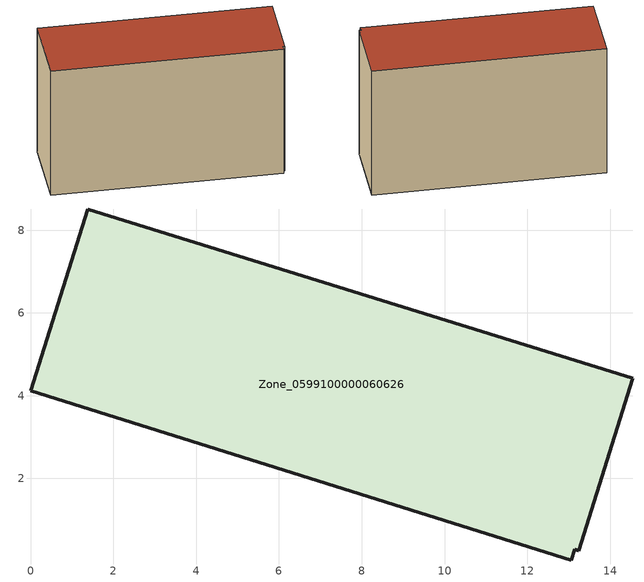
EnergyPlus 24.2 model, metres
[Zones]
Zone_0599100000060626
 floor ground (C_G): 13.24,0.26 13.14,0.29 13.06,0.03 0,4.12 1.38,8.51 14.55,4.42 z0.59
 wall outside (C_F): 14.55,4.42 1.38,8.51 0,4.12 13.06,0.03 13.14,0.29 13.24,0.26 14.55,4.42 z0.59:9.16
 roof outside (C_R): 13.14,0.29 13.24,0.26 14.55,4.42 1.38,8.51 0,4.12 13.06,0.03 z9.16
[BUILDING]
Pand.0599100000060626: North Axis=0; Terrain=City; Loads Convergence Tolerance Value=0.04; Temperature Convergence Tolerance Value=0.4; Solar Distribution=FullExterior; Maximum Number of Warmup Days=25; Minimum Number of Warmup Days=1
[Site:Location]
Rotterdam.The.Hague.AP_ZH_NLD Design_Conditions: Latitude=51.96; Longitude=4.45; Time Zone=1; Elevation=-4.5
[SITE:GROUNDTEMPERATURE:BUILDINGSURFACE]
18, 18, 18, 18, 18, 18, 18, 18, 18, 18, 18, 18
[MATERIAL] Thermal Absorptance=0.9; Solar Absorptance=0.7; Visible Absorptance=0.7
Name | Roughness | Thickness | Conductivity | Density | Specific Heat
G.TI.1965-1974 | MediumSmooth | 0.15 | 0.882353 | 540 | 1210
F.TI.1965-1974 | Rough | 0.3 | 0.697674 | 1920 | 840
R.TI.1965-1974 | MediumRough | 0.2 | 0.232558 | 1500 | 1000
[CONSTRUCTION]
C_G: G.TI.1965-1974
C_F: F.TI.1965-1974
C_R: R.TI.1965-1974
[ZONE]
Zone_0599100000060626: Type=1; Multiplier=1; Ceiling Height=Autocalculate; Volume=Autocalculate; Floor Area=autocalculate; Part of Total Floor Area=Yes
[ZONEINFILTRATION:DESIGNFLOWRATE]
Infil_Zone_0599100000060626: Zone or ZoneList or Space or SpaceList=Zone_0599100000060626; Schedule=AlwaysOn; Design Flow Rate Calculation Method=Flow/Area; Flow Rate per Floor Area=0.003; Constant Term Coefficient=1; Temperature Term Coefficient=0; Velocity Term Coefficient=0; Velocity Squared Term Coefficient=0
[HVACTEMPLATE:ZONE:IDEALLOADSAIRSYSTEM]
Zone_0599100000060626: Maximum Heating Supply Air Temperature=50; Minimum Cooling Supply Air Temperature=13; Maximum Heating Supply Air Humidity Ratio=0.0156; Minimum Cooling Supply Air Humidity Ratio=0.0077; Heating Limit=NoLimit; Cooling Limit=NoLimit; Dehumidification Control Type=ConstantSensibleHeatRatio; Cooling Sensible Heat Ratio=0.7; Dehumidification Setpoint=60; Humidification Control Type=None; Humidification Setpoint=30; Outdoor Air Method=None; Outdoor Air Flow Rate per Person=0.00944; Outdoor Air Flow Rate per Zone Floor Area=0; Outdoor Air Flow Rate per Zone=0; Demand Controlled Ventilation Type=None; Outdoor Air Economizer Type=NoEconomizer; Heat Recovery Type=None; Sensible Heat Recovery Effectiveness=0.7; Latent Heat Recovery Effectiveness=0.65
[ZONECONTROL:THERMOSTAT]
ThermostatControl_Zone_0599100000060626: Zone or ZoneList=Zone_0599100000060626; Control Type Schedule=DualSetpointControlType; Control 1=Thermostat_Zone_0599100000060626; Temperature Difference Between Cutout And Setpoint=0
[THERMOSTATSETPOINT:DUALSETPOINT]
Thermostat_Zone_0599100000060626: Heating Setpoint Temperature Schedule=HeatingSetpoint_Zone_0599100000060626; Cooling Setpoint Temperature Schedule=CoolingSetpoint_Zone_0599100000060626
[SCHEDULE:COMPACT]
HeatingSetpoint_Zone_0599100000060626: Through: 12/31, For: AllDays, Until: 24:00, 21
CoolingSetpoint_Zone_0599100000060626: Through: 12/31, For: AllDays, Until: 24:00, 24
DualSetpointControlType: Through: 12/31, For: AllDays, Until: 24:00, 4
AlwaysOn: Through: 12/31, For: AllDays, Until: 24:00, 1
